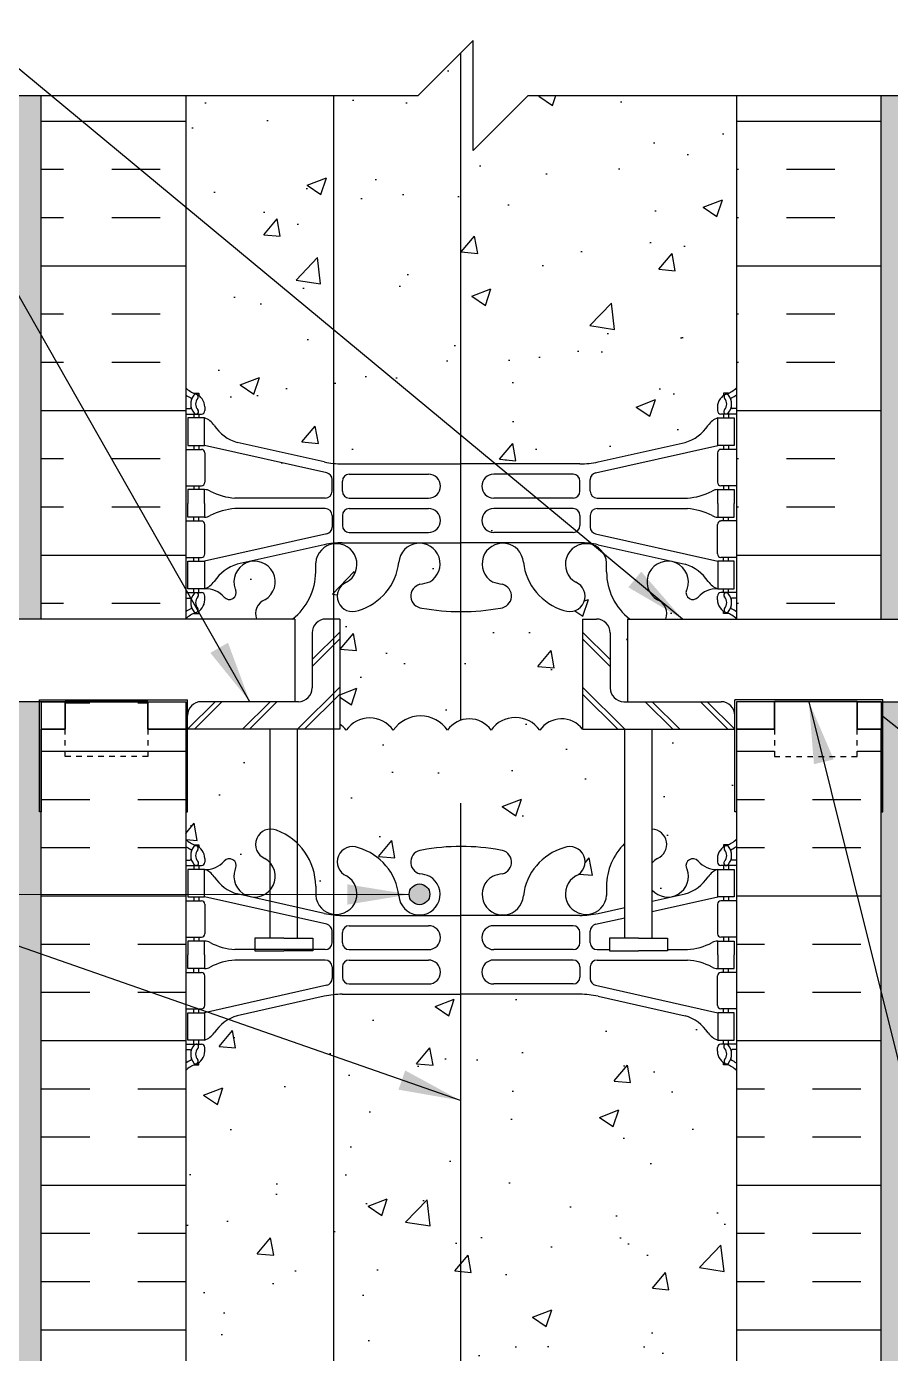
# Model space of a CAD drawing. Header units: inches. Extents: x 231.4 to 286, y 223.8 to 307.6.
# Drawn here: x 250.82 to 266.5, y 260.8 to 284.88 of the extents above; entities that cross this region are included whole.
import ezdxf

# ---------------------------------------------------------------- set-up
doc = ezdxf.new("R2010")
doc.units = ezdxf.units.IN
doc.header["$LTSCALE"] = 0.5
doc.header["$MEASUREMENT"] = 0
doc.linetypes.add('DASHED2', pattern=[0.375, 0.25, -0.125])
for name, color, linetype in [('HATCH', 12, 'Continuous'), ('line25', 2, 'Continuous'), ('LINE3', 3, 'Continuous'), ('LINE50', 5, 'Continuous'), ('LINE9', 9, 'Continuous'), ('TEXT', 4, 'Continuous'), ('Web_Edge', 9, 'Continuous')]:
    doc.layers.add(name, color=color, linetype=linetype)
doc.styles.add('DIM', font='romans.shx', dxfattribs={"width": 0.7})
doc.dimstyles.new('ext_12', dxfattribs={"dimscale": 12, "dimtxt": 0.09375, "dimasz": 0.09375, "dimexe": 0.09375, "dimexo": 0.0625, "dimgap": 0.0625, "dimtad": 1, "dimdec": 1, "dimzin": 3, "dimdsep": 46, "dimlunit": 4, "dimtxsty": 'DIM', "dimcen": 0.09, "dimdle": 0.09375, "dimclrt": 4, "dimadec": 0, "dimazin": 0, "dimtfac": 1, "dimtdec": 1, "dimtmove": 2, "dimatfit": 3, "dimfxl": 1, "dimfrac": 2, "dimtolj": 1, "dimtzin": 0, "dimarcsym": 0})
pattern_1 = [(50, (-13.6374, 43.8642), (3.5863, -0.31376), [0.375, -4.125]), (355, (-13.6374, 43.8642), (-0.693757, 3.76096), [0.3, -3.3]), (100.4514, (-13.3386, 43.838), (2.892547, 3.447198), [0.3187, -3.50571]), (46.1842, (-13.6374, 44.8642), (5.336205, -0.827595), [0.5625, -6.1875]), (96.6356, (-13.1927, 44.7953), (4.67331, 4.87059), [0.47805, -5.258565]), (351.1842, (-13.6374, 44.864), (4.67331, 4.87059), [0.45, -4.95]), (21, (-13.1374, 44.6142), (2.984535, -2.013094), [0.375, -4.125]), (326, (-13.1374, 44.6142), (1.216577, 3.62575), [0.3, -3.3]), (71.4514, (-12.8887, 44.4465), (4.201113, 1.612652), [0.3187, -3.50571]), (37.5, (-13.6374, 43.8642), (0.0607993, 1.6644693), [0, -3.26, 0, -3.35, 0, -3.3125]), (7.5, (-13.6374, 43.8642), (1.315348, 1.972059), [0, -1.91, 0, -3.185, 0, -1.2625]), (327.5, (-14.7524, 43.8642), (2.669112, -0.1127744), [0, -1.25, 0, -3.9, 0, -5.175]), (317.5, (-15.2524, 43.8642), (2.915931, 0.500525), [0, -1.625, 0, -2.59, 0, -3.675])]

msp = doc.modelspace()

# ---------------------------------------------------------------- hatches: boundary and pattern name
at = {"layer": 'HATCH'}
h = msp.add_hatch(dxfattribs=at)
h.set_pattern_fill('AR-SAND', color=256, scale=0.25, style=0)
h.set_pattern_definition([(37.5, (250.86382, 291.85052), (-0.0157483, 0.481706), [0, -0.38, 0, -0.425, 0, -0.40625]), (7.5, (250.8638, 291.8505), (0.442444, 0.705537), [0, -0.205, 0, -0.3425, 0, -0.13125]), (327.5, (250.5563, 291.85052), (0.7785355, 0.001415), [0, -0.125, 0, -0.45, 0, -0.5875]), (317.5, (250.5563, 291.8505), (0.751532, 0.219419), [0, -0.0625, 0, -0.295, 0, -0.3375])])
h.paths.add_polyline_path([(251.081, 292.63), (251.081, 300.96), (251.081, 300.96), (250.581, 300.96), (250.581, 286.133), (251.081, 286.133)])
h.paths.add_polyline_path([(251.081, 302.857), (250.581, 302.857), (250.581, 301.123), (251.081, 301.123)])
h.paths.add_polyline_path([(251.081, 283.63), (250.581, 283.63), (250.581, 274.13), (251.081, 274.13)])
h.paths.add_polyline_path([(251.081, 255.073), (251.081, 254.786), (250.581, 254.786), (250.581, 272.63), (250.816, 272.63), (251.081, 272.63)])
h = msp.add_hatch(dxfattribs=at)
h.set_pattern_fill('AR-CONC', color=256, scale=0.5)
h.set_pattern_definition([(50, (0, 0), (3.5863, -0.31376), [0.375, -4.125]), (355, (0, 0), (-0.693757, 3.76096), [0.3, -3.3]), (100.4514, (0.299, -0.026), (2.892544, 3.4472), [0.3187, -3.50571]), (46.1842, (0, 1), (5.336207, -0.827596), [0.5625, -6.1875]), (96.6356, (0.4447, 0.931), (4.67331, 4.87059), [0.47805, -5.25857]), (351.1842, (0, 1), (4.67331, 4.87059), [0.45, -4.95]), (21, (0.5, 0.75), (2.984535, -2.013094), [0.375, -4.125]), (326, (0.5, 0.75), (1.216577, 3.62575), [0.3, -3.3]), (71.4514, (0.7487, 0.5822), (4.201112, 1.612656), [0.3187, -3.50571]), (37.5, (0, 0), (0.0607993, 1.6644693), [0, -3.26, 0, -3.35, 0, -3.3125]), (7.5, (0, 0), (1.315348, 1.9720586), [0, -1.91, 0, -3.185, 0, -1.2625]), (327.5, (-1.115, 0), (2.669112, -0.1127744), [0, -1.25, 0, -3.9, 0, -5.175]), (317.5, (-1.615, 0), (2.915931, 0.500525), [0, -1.625, 0, -2.59, 0, -3.675])])
h.paths.add_polyline_path([(265.83, 300.96), (265.607, 301.041), (265.831, 301.123), (266.331, 301.123), (266.331, 302.857), (251.081, 302.857), (251.081, 301.123), (251.582, 301.123), (251.806, 301.041), (251.582, 300.96), (251.081, 300.96), (251.081, 292.63), (251.519, 292.63), (251.519, 293.13), (253.019, 293.13), (253.019, 292.63), (253.706, 292.63), (253.706, 290.63, 0.088416), (253.852, 290.533), (253.942, 290.533), (253.942, 290.491, -0.249069), (254.052, 290.284), (254.052, 290.216, -0.414214), (253.99, 290.154), (253.942, 290.154), (253.942, 290.084), (254.047, 290.084, 0.231736), (254.405, 290.235, -0.8344), (254.617, 290.109), (254.605, 290.088, 2.155404), (255.143, 290.282, -1), (255.357, 290.794, -0.311223), (256.066, 289.778), (256.066, 289.613, 1.661382), (256.627, 289.965, -1), (256.84, 290.476, -0.30095), (257.576, 289.604, 1.661382), (258.138, 289.957, 0.055617), (257.958, 290.002, -0.843243), (257.993, 290.435, -0.047544), (258.706, 290.5, -0.047544), (259.42, 290.435, -0.843243), (259.455, 290.002, 0.055617), (259.275, 289.957, 1.661382), (259.836, 289.604, -0.30095), (260.573, 290.476, -1), (260.786, 289.965, 1.661382), (261.347, 289.613), (261.347, 289.778, -0.311223), (262.056, 290.794, -1), (262.269, 290.282, 2.155404), (262.808, 290.088), (262.796, 290.109, -0.834375), (263.008, 290.235, 0.23174), (263.365, 290.084), (263.47, 290.084), (263.47, 290.154), (263.423, 290.154, -0.414214), (263.36, 290.216), (263.36, 290.284, -0.249069), (263.47, 290.491), (263.47, 290.533), (263.56, 290.533, 0.08841), (263.706, 290.63), (263.706, 292.63), (264.394, 292.63), (264.394, 293.13), (265.894, 293.13), (265.894, 292.63), (266.331, 292.63), (266.331, 300.96)])
h.paths.add_polyline_path([(258.402, 300.896), (258.665, 300.593), (258.699, 300.61, -2.114532), (258.699, 300.553), (258.665, 300.593), (258.383, 300.449, -1.846412)], flags=16)
h.paths.add_polyline_path([(263.36, 286.851, -0.414214), (263.423, 286.914), (263.47, 286.914), (263.47, 286.984), (263.365, 286.984, -0.155529), (263.19, 287.118, 0.180914), (262.772, 287.429), (261.191, 287.782, 0.054974), (260.864, 287.818), (258.706, 287.818), (256.548, 287.818, 0.054974), (256.222, 287.782), (254.641, 287.429, 0.180914), (254.223, 287.118, -0.155529), (254.047, 286.984), (253.942, 286.984), (253.942, 286.914), (253.99, 286.914, -0.414214), (254.052, 286.851), (254.052, 286.784, -0.249069), (253.942, 286.577), (253.942, 286.535), (253.852, 286.535, 0.088416), (253.706, 286.438), (253.706, 286.133), (257.925, 286.133), (258.925, 287.133), (258.925, 285.133), (259.925, 286.133), (263.706, 286.133), (263.706, 286.438, 0.08841), (263.56, 286.535), (263.47, 286.535), (263.47, 286.577, -0.249069), (263.36, 286.784)])
h.paths.add_polyline_path([(263.706, 283.63), (259.925, 283.63), (258.925, 282.63), (258.925, 284.63), (257.925, 283.63), (253.706, 283.63), (253.706, 278.325, 0.088416), (253.852, 278.228), (253.942, 278.228), (253.942, 278.186, -0.249069), (254.052, 277.979), (254.052, 277.911, -0.414214), (253.99, 277.849), (253.942, 277.849), (253.942, 277.779), (254.047, 277.779, -0.155529), (254.223, 277.645, 0.180914), (254.641, 277.333), (256.222, 276.98, 0.054974), (256.548, 276.944), (258.706, 276.944), (260.864, 276.944, 0.054974), (261.191, 276.98), (262.772, 277.333, 0.180914), (263.19, 277.645, -0.155529), (263.365, 277.779), (263.47, 277.779), (263.47, 277.849), (263.423, 277.849, -0.414214), (263.36, 277.911), (263.36, 277.979, -0.249069), (263.47, 278.186), (263.47, 278.228), (263.56, 278.228, 0.08841), (263.706, 278.325)])
h.paths.add_polyline_path([(260.911, 274.13), (261.161, 274.13, -0.414214), (261.411, 273.88), (261.411, 272.88, 0.414214), (261.661, 272.63), (261.725, 272.63), (261.725, 274.13), (261.768, 274.13, -0.229794), (261.347, 274.985), (261.347, 275.15, 1.661382), (260.786, 274.797, -1), (260.573, 274.286, -0.30095), (259.836, 275.159, 1.661382), (259.275, 274.806, 0.055617), (259.455, 274.76, -0.843243), (259.42, 274.328, -0.047544), (258.706, 274.263, -0.047544), (257.993, 274.328, -0.843243), (257.958, 274.76, 0.055617), (258.138, 274.806, 1.661382), (257.576, 275.159, -0.30095), (256.84, 274.286, -1), (256.627, 274.797, 1.661382), (256.066, 275.15), (256.066, 274.985, -0.229794), (255.645, 274.13), (255.687, 274.13), (255.687, 272.63), (255.752, 272.63, 0.414214), (256.002, 272.88), (256.002, 273.88, -0.414214), (256.252, 274.13), (256.502, 274.13), (256.502, 272.219, -0.115998), (256.62, 272.113, -0.520567), (257.473, 272.113, -0.520567), (258.461, 272.113, -0.520567), (259.249, 272.113, -0.520567), (260.134, 272.113, -0.506879), (260.911, 272.13)])
h.paths.add_polyline_path([(254.605, 274.675), (254.617, 274.653, -0.834375), (254.405, 274.528, 0.23174), (254.047, 274.679), (253.942, 274.679), (253.942, 274.609), (253.99, 274.609, -0.414214), (254.052, 274.546), (254.052, 274.479, -0.249069), (253.942, 274.272), (253.942, 274.23), (253.852, 274.23, 0.088416), (253.706, 274.133), (253.706, 274.13), (254.99, 274.13, -0.400391), (255.143, 274.48, 2.155404)])
h.paths.add_polyline_path([(263.47, 274.272, -0.249069), (263.36, 274.479), (263.36, 274.546, -0.414214), (263.423, 274.609), (263.47, 274.609), (263.47, 274.679), (263.365, 274.679, 0.231736), (263.008, 274.528, -0.8344), (262.796, 274.653), (262.808, 274.675, 2.155404), (262.269, 274.48, -0.400391), (262.423, 274.13), (263.706, 274.13), (263.706, 274.133, 0.08841), (263.56, 274.23), (263.47, 274.23)])
h.paths.add_polyline_path([(261.675, 272.13), (260.911, 272.13, 0.506879), (260.134, 272.113, 0.520567), (259.249, 272.113, 0.520567), (258.461, 272.113, 0.520567), (257.473, 272.113, 0.520567), (256.62, 272.113, 0.115998), (256.502, 272.219), (256.502, 272.13), (255.738, 272.13), (255.738, 270.054, -0.200322), (256.066, 269.28), (256.066, 269.115, 1.661382), (256.627, 269.468, -1), (256.84, 269.979, -0.30095), (257.576, 269.107, 1.661382), (258.138, 269.459, 0.055617), (257.958, 269.505, -0.843243), (257.993, 269.937, -0.047544), (258.706, 270.002, -0.047544), (259.42, 269.937, -0.843243), (259.455, 269.505, 0.055617), (259.275, 269.459, 1.661382), (259.836, 269.107, -0.30095), (260.573, 269.979, -1), (260.786, 269.468, 1.661382), (261.347, 269.115), (261.347, 269.28, -0.20032), (261.675, 270.054)])
h.paths.add_polyline_path([(255.238, 272.13), (253.738, 272.13), (253.738, 270.63), (253.706, 270.63), (253.706, 270.133, 0.088416), (253.852, 270.035), (253.942, 270.035), (253.942, 269.994, -0.249069), (254.052, 269.786), (254.052, 269.719, -0.414214), (253.99, 269.656), (253.942, 269.656), (253.942, 269.586), (254.047, 269.586, 0.231736), (254.405, 269.737, -0.8344), (254.617, 269.612), (254.605, 269.591, 0.831445), (255.238, 269.212), (255.238, 269.708, 0.081597), (255.143, 269.785, -0.800445), (255.238, 270.317)])
h.paths.add_polyline_path([(263.706, 270.63), (263.675, 270.63), (263.675, 272.13), (262.175, 272.13), (262.175, 270.317, -0.800457), (262.269, 269.785, 0.081606), (262.175, 269.708), (262.175, 269.212, 0.831459), (262.808, 269.591), (262.796, 269.612, -0.834375), (263.008, 269.737, 0.23174), (263.365, 269.586), (263.47, 269.586), (263.47, 269.656), (263.423, 269.656, -0.414214), (263.36, 269.719), (263.36, 269.786, -0.249069), (263.47, 269.994), (263.47, 270.035), (263.56, 270.035, 0.08841), (263.706, 270.133)])
h.paths.add_polyline_path([(263.706, 265.94, 0.08841), (263.56, 266.038), (263.47, 266.038), (263.47, 266.079, -0.249069), (263.36, 266.286), (263.36, 266.354, -0.414214), (263.423, 266.416), (263.47, 266.416), (263.47, 266.486), (263.365, 266.486, -0.155529), (263.19, 266.62, 0.180914), (262.772, 266.932), (261.191, 267.285, 0.054974), (260.864, 267.321), (258.706, 267.321), (256.548, 267.321, 0.054974), (256.222, 267.285), (254.641, 266.932, 0.180914), (254.223, 266.62, -0.155529), (254.047, 266.486), (253.942, 266.486), (253.942, 266.416), (253.99, 266.416, -0.414214), (254.052, 266.354), (254.052, 266.286, -0.249069), (253.942, 266.079), (253.942, 266.038), (253.852, 266.038, 0.088416), (253.706, 265.94), (253.706, 260.325, 0.088416), (253.852, 260.228), (253.942, 260.228), (253.942, 260.186, -0.249069), (254.052, 259.979), (254.052, 259.911, -0.414214), (253.99, 259.849), (253.942, 259.849), (253.942, 259.779), (254.047, 259.779, -0.155529), (254.223, 259.645, 0.180914), (254.641, 259.333), (256.222, 258.98, 0.054974), (256.548, 258.944), (258.706, 258.944), (260.864, 258.944, 0.054974), (261.191, 258.98), (262.772, 259.333, 0.180914), (263.19, 259.645, -0.155529), (263.365, 259.779), (263.47, 259.779), (263.47, 259.849), (263.423, 259.849, -0.414214), (263.36, 259.911), (263.36, 259.979, -0.249069), (263.47, 260.186), (263.47, 260.228), (263.56, 260.228, 0.08841), (263.706, 260.325)])
h.paths.add_polyline_path([(263.706, 255.845), (263.706, 256.133, 0.08841), (263.56, 256.23), (263.47, 256.23), (263.47, 256.272, -0.249069), (263.36, 256.479), (263.36, 256.546, -0.414214), (263.423, 256.609), (263.47, 256.609), (263.47, 256.679), (263.365, 256.679, 0.231736), (263.008, 256.528, -0.8344), (262.796, 256.653), (262.808, 256.675, 2.155404), (262.269, 256.48, -1), (262.056, 255.969, -0.311223), (261.347, 256.985), (261.347, 257.15, 1.661382), (260.786, 256.797, -1), (260.573, 256.286, -0.30095), (259.836, 257.159, 1.661382), (259.275, 256.806, 0.055617), (259.455, 256.76, -0.843243), (259.42, 256.328, -0.047544), (258.706, 256.263, -0.047544), (257.993, 256.328, -0.843243), (257.958, 256.76, 0.055617), (258.138, 256.806, 1.661382), (257.576, 257.159, -0.30095), (256.84, 256.286, -1), (256.627, 256.797, 1.661382), (256.066, 257.15), (256.066, 256.985, -0.311223), (255.357, 255.969, -1), (255.143, 256.48, 2.155404), (254.605, 256.675), (254.617, 256.653, -0.834375), (254.405, 256.528, 0.23174), (254.047, 256.679), (253.942, 256.679), (253.942, 256.609), (253.99, 256.609, -0.414214), (254.052, 256.546), (254.052, 256.479, -0.249069), (253.942, 256.272), (253.942, 256.23), (253.852, 256.23, 0.088416), (253.706, 256.133), (253.706, 255.845), (253.706, 253.036), (255.321, 253.036), (255.321, 253.315), (255.548, 253.315), (255.548, 252.786), (255.548, 252.258), (255.447, 252.258, -0.286808), (256.066, 251.28), (256.066, 251.115, 1.661382), (256.627, 251.468, -1), (256.84, 251.979, -0.30095), (257.576, 251.107, 1.661382), (258.138, 251.459, 0.055617), (257.958, 251.505, -0.843243), (257.993, 251.937, -0.047544), (258.706, 252.002, -0.047544), (259.42, 251.937, -0.843243), (259.455, 251.505, 0.055617), (259.275, 251.459, 1.661382), (259.836, 251.107, -0.30095), (260.573, 251.979, -1), (260.786, 251.468, 1.661382), (261.347, 251.115), (261.347, 251.28, -0.286808), (261.966, 252.258), (261.865, 252.258), (261.865, 252.786), (261.865, 253.315), (262.092, 253.315), (262.092, 253.036), (263.706, 253.036)])
h.paths.add_polyline_path([(263.706, 252.536), (262.092, 252.536), (262.092, 252.308, -0.933253), (262.269, 251.785, 2.155404), (262.808, 251.591), (262.796, 251.612, -0.834375), (263.008, 251.737, 0.23174), (263.365, 251.586), (263.47, 251.586), (263.47, 251.656), (263.423, 251.656, -0.414214), (263.36, 251.719), (263.36, 251.786, -0.249069), (263.47, 251.994), (263.47, 252.035), (263.56, 252.035, 0.08841), (263.706, 252.133)], flags=17)
h.paths.add_polyline_path([(255.321, 252.308), (255.321, 252.536), (253.706, 252.536), (253.706, 252.133, 0.088416), (253.852, 252.035), (253.942, 252.035), (253.942, 251.994, -0.249069), (254.052, 251.786), (254.052, 251.719, -0.414214), (253.99, 251.656), (253.942, 251.656), (253.942, 251.586), (254.047, 251.586, 0.231736), (254.405, 251.737, -0.8344), (254.617, 251.612), (254.605, 251.591, 2.155404), (255.143, 251.785, -0.933238)], flags=17)
h.paths.add_polyline_path([(253.706, 255.845), (251.081, 254.786), (251.081, 253.036), (253.706, 253.036)])
h.paths.add_polyline_path([(253.706, 252.536), (251.081, 252.536), (251.081, 250.786), (253.706, 249.728)])
h.paths.add_polyline_path([(266.331, 254.786), (263.706, 255.845), (263.706, 253.036), (266.331, 253.036)])
h.paths.add_polyline_path([(266.331, 252.536), (263.706, 252.536), (263.706, 249.728), (266.331, 250.786)])
h.paths.add_polyline_path([(263.706, 247.94, 0.08841), (263.56, 248.038), (263.47, 248.038), (263.47, 248.079, -0.249069), (263.36, 248.286), (263.36, 248.354, -0.414214), (263.423, 248.416), (263.47, 248.416), (263.47, 248.486), (263.365, 248.486, -0.155529), (263.19, 248.62, 0.180914), (262.772, 248.932), (261.191, 249.285, 0.054974), (260.864, 249.321), (258.706, 249.321), (256.548, 249.321, 0.054974), (256.222, 249.285), (254.641, 248.932, 0.180914), (254.223, 248.62, -0.155529), (254.047, 248.486), (253.942, 248.486), (253.942, 248.416), (253.99, 248.416, -0.414214), (254.052, 248.354), (254.052, 248.286, -0.249069), (253.942, 248.079), (253.942, 248.038), (253.852, 248.038, 0.088416), (253.706, 247.94), (253.706, 245.073), (257.706, 245.073), (258.706, 246.073), (258.706, 245.073), (258.706, 244.073), (259.706, 245.073), (263.706, 245.073)])
h = msp.add_hatch(dxfattribs=at)
h.set_pattern_fill('AR-SAND', color=256, scale=0.25, style=0)
h.set_pattern_definition([(37.5, (266.56853, 301.7748), (-0.0157483, 0.481706), [0, -0.38, 0, -0.425, 0, -0.40625]), (7.5, (266.56853, 301.7748), (0.442444, 0.7055365), [0, -0.205, 0, -0.3425, 0, -0.13125]), (327.5, (266.26103, 301.7748), (0.7785355, 0.0014148), [0, -0.125, 0, -0.45, 0, -0.5875]), (317.5, (266.26103, 301.7748), (0.751532, 0.219419), [0, -0.0625, 0, -0.295, 0, -0.3375])])
h.paths.add_polyline_path([(266.831, 302.857), (266.331, 302.857), (266.331, 301.123), (266.831, 301.123)])
h.paths.add_polyline_path([(266.831, 300.96), (266.331, 300.96), (266.331, 292.63), (266.331, 286.133), (266.831, 286.133)])
h.paths.add_polyline_path([(266.831, 283.63), (266.331, 283.63), (266.331, 274.13), (266.831, 274.13)])
h.paths.add_polyline_path([(266.331, 255.073), (266.331, 254.786), (266.831, 254.786), (266.831, 272.63), (266.597, 272.63), (266.331, 272.63)])
h = msp.add_hatch(dxfattribs=at)
h.set_pattern_fill('INSUL', color=256, scale=7, style=0)
h.set_pattern_definition([(0, (-13.6374, 49.5397), (0, 2.625), []), (0, (-13.6374, 50.4147), (0, 2.625), [0.875, -0.875]), (0, (-13.6374, 51.2897), (0, 2.625), [0.875, -0.875])])
h.paths.add_polyline_path([(263.706, 274.13), (266.331, 274.13), (266.331, 283.63), (263.706, 283.63)])
h.paths.add_polyline_path([(251.081, 274.13), (253.706, 274.13), (253.706, 283.63), (251.081, 283.63)])
h = msp.add_hatch(dxfattribs=at)
h.set_pattern_fill('AR-CONC', color=256, scale=0.5, style=0)
h.set_pattern_definition(pattern_1)
h.paths.add_polyline_path([(254.047, 277.279), (253.942, 277.279), (253.942, 277.209), (253.99, 277.209, -0.414214), (254.052, 277.146), (254.052, 276.611, -0.414214), (253.99, 276.549), (253.942, 276.549), (253.942, 276.479), (254.039, 276.479, -0.134256), (254.151, 276.45, 0.100756), (254.6, 276.323), (256.238, 276.323, 0.414214), (256.363, 276.448), (256.363, 276.66, 0.351061), (256.265, 276.782)])
h = msp.add_hatch(dxfattribs=at)
h.set_pattern_fill('AR-CONC', color=256, scale=0.5, style=0)
h.set_pattern_definition(pattern_1)
h.paths.add_polyline_path([(259.298, 276.134, 1), (259.298, 275.7), (260.738, 275.7, 0.414214), (260.863, 275.825), (260.863, 276.009, 0.414214), (260.738, 276.134)])
h = msp.add_hatch(dxfattribs=at)
h.set_pattern_fill('INSUL', color=256, scale=7, style=0)
h.set_pattern_definition([(0, (265.0857, 263.8557), (0, 2.625), []), (0, (265.0857, 264.7307), (0, 2.625), [0.875, -0.875]), (0, (265.0857, 265.6057), (0, 2.625), [0.875, -0.875])])
h.paths.add_polyline_path([(266.331, 272.133), (265.894, 272.133), (265.894, 271.633), (264.394, 271.633), (264.394, 272.133), (263.706, 272.133), (263.706, 270.63), (263.706, 255.845), (266.331, 254.786)])
h.paths.add_polyline_path([(251.081, 254.786), (253.706, 255.845), (253.706, 272.133), (253.019, 272.133), (253.019, 272.633), (251.519, 272.633), (251.519, 272.133), (251.081, 272.133)])
at = {"layer": 'LINE3'}
h = msp.add_hatch(color=256, dxfattribs=at)
h.paths.add_polyline_path([(258.135, 269.169, 0.831395), (257.766, 269.169)])
h.paths.add_polyline_path([(258.138, 269.134, 0.045935), (258.135, 269.169), (257.766, 269.169, 0.045935), (257.763, 269.134, 1)])

# ---------------------------------------------------------------- linework, layer by layer
at = {"layer": 'HATCH'}
for p, q in [((256.502, 273.894), (256.002, 273.394)), ((260.911, 273.894), (261.411, 273.394)), ((256.502, 273.769), (256.002, 273.269)), ((260.911, 273.769), (261.411, 273.269)), ((256.502, 272.894), (255.738, 272.13)), ((260.911, 272.894), (261.675, 272.13)), ((254.238, 272.63), (253.738, 272.13)), ((254.363, 272.63), (253.863, 272.13)), ((255.238, 272.63), (254.738, 272.13)), ((255.363, 272.63), (254.863, 272.13)), ((256.502, 272.769), (255.863, 272.13)), ((260.911, 272.769), (261.55, 272.13)), ((262.05, 272.63), (262.55, 272.13)), ((262.175, 272.63), (262.675, 272.13)), ((263.05, 272.63), (263.55, 272.13)), ((263.175, 272.63), (263.675, 272.13))]:
    msp.add_line(p, q, dxfattribs=at)
msp.add_lwpolyline([(260.911, 272.13, 0.506879), (260.134, 272.113, 0.520567), (259.249, 272.113, 0.520567), (258.461, 272.113, 0.520567), (257.473, 272.113, 0.520567), (256.62, 272.113, 0.115998), (256.502, 272.219, 0.115998)], format="xyb", dxfattribs=at)
at = {"layer": 'line25'}
for p, q in [((253.706, 283.63), (253.706, 274.13)), ((263.706, 283.63), (263.706, 274.13)), ((256.502, 274.13), (256.252, 274.13)), ((256.502, 274.13), (256.502, 272.13)), ((260.911, 274.13), (260.911, 272.13)), ((260.911, 274.13), (261.161, 274.13)), ((256.002, 273.88), (256.002, 272.88)), ((261.411, 273.88), (261.411, 272.88)), ((251.05, 270.63), (251.05, 272.661)), ((251.05, 272.661), (253.738, 272.661)), ((251.081, 272.63), (253.706, 272.63)), ((251.081, 272.63), (251.081, 270.63)), ((253.706, 272.63), (253.706, 270.63)), ((253.738, 270.63), (253.738, 272.661)), ((255.752, 272.63), (253.988, 272.63)), ((261.661, 272.63), (263.425, 272.63)), ((266.363, 272.661), (263.675, 272.661)), ((263.675, 270.63), (263.675, 272.661)), ((266.331, 272.63), (263.706, 272.63)), ((266.331, 272.63), (263.706, 272.63)), ((263.706, 272.63), (263.706, 270.63)), ((266.331, 272.63), (266.331, 270.63)), ((266.363, 270.63), (266.363, 272.661)), ((253.738, 272.13), (253.738, 272.38)), ((263.675, 272.13), (263.675, 272.38)), ((253.706, 272.133), (253.706, 255.845)), ((256.502, 272.13), (253.738, 272.13)), ((255.238, 268.338), (255.238, 272.13)), ((255.738, 268.338), (255.738, 272.13)), ((260.911, 272.13), (263.675, 272.13)), ((261.675, 268.338), (261.675, 272.13)), ((262.175, 268.338), (262.175, 272.13)), ((263.706, 272.133), (263.706, 255.845)), ((251.081, 270.63), (251.05, 270.63)), ((253.706, 270.63), (253.738, 270.63)), ((263.706, 270.63), (263.675, 270.63)), ((266.331, 270.63), (266.363, 270.63))]:
    msp.add_line(p, q, dxfattribs=at)
at = {"layer": 'line25', "color": 192}
for p, q in [((251.519, 272.63), (242.644, 272.63)), ((265.894, 272.63), (274.769, 272.63))]:
    msp.add_line(p, q, dxfattribs=at)
at = {"layer": 'line25'}
for points in [[(255.488, 268.338), (254.959, 268.338), (254.959, 268.111), (255.219, 268.111)], [(255.488, 268.338), (256.016, 268.338), (256.016, 268.111), (255.488, 268.111)], [(261.925, 268.338), (261.397, 268.338), (261.397, 268.111), (261.925, 268.111)], [(261.925, 268.338), (262.454, 268.338), (262.454, 268.111), (262.194, 268.111)], [(255.219, 268.111), (255.488, 268.111)], [(262.194, 268.111), (261.925, 268.111)]]:
    msp.add_lwpolyline(points, dxfattribs=at)
for centre, start, end in [((256.252, 273.88), 90, 180), ((261.161, 273.88), 0, 90), ((255.752, 272.88), 270, 0), ((261.661, 272.88), 180, 270), ((253.988, 272.38), 90, 180), ((263.425, 272.38), 0, 90)]:
    msp.add_arc(centre, 0.25, start, end, dxfattribs=at)
at = {"layer": 'LINE3'}
for p, q in [((258.692, 284.397), (258.692, 272.29)), ((256.389, 283.63), (256.389, 252.812)), ((258.692, 270.79), (258.692, 246.059))]:
    msp.add_line(p, q, dxfattribs=at)
msp.add_circle((257.95, 269.134), 0.188, dxfattribs=at)
at = {"layer": 'LINE50'}
for p, q in [((251.081, 274.13), (251.081, 283.63)), ((266.331, 274.13), (266.331, 283.63)), ((264.394, 272.133), (264.394, 272.633)), ((264.394, 272.633), (265.894, 272.633)), ((265.894, 272.633), (265.894, 272.133)), ((251.081, 254.786), (251.081, 272.133)), ((263.706, 272.133), (264.394, 272.133)), ((265.894, 272.133), (266.331, 272.133)), ((266.331, 254.786), (266.331, 272.133))]:
    msp.add_line(p, q, dxfattribs=at)
for points in [[(253.706, 272.133), (253.019, 272.133), (253.019, 272.633), (251.519, 272.633), (251.519, 272.133), (251.081, 272.133)], [(251.081, 272.133), (251.519, 272.133), (251.519, 272.633), (253.019, 272.633), (253.019, 272.133), (253.706, 272.133)], [(266.331, 272.133), (265.894, 272.133), (265.894, 272.633), (264.394, 272.633), (264.394, 272.133), (263.706, 272.133)]]:
    msp.add_lwpolyline(points, dxfattribs=at)
at = {"layer": 'LINE9'}
for p, q in [((257.925, 283.63), (258.925, 284.63)), ((258.925, 282.63), (258.925, 284.63)), ((249.769, 283.63), (257.925, 283.63)), ((259.925, 283.63), (258.925, 282.63)), ((259.925, 283.63), (268.081, 283.63)), ((255.687, 274.13), (242.644, 274.13)), ((255.687, 274.13), (255.687, 272.63)), ((261.725, 274.13), (274.769, 274.13)), ((261.725, 274.13), (261.725, 272.63))]:
    msp.add_line(p, q, dxfattribs=at)
at = {"layer": 'LINE9', "linetype": 'DASHED2', "ltscale": 0.15}
for points in [[(253.019, 272.133), (253.019, 272.133), (253.019, 271.633), (251.519, 271.633), (251.519, 272.133), (251.519, 272.133)], [(253.019, 272.133), (253.019, 272.133), (253.019, 271.633), (251.519, 271.633), (251.519, 272.133), (251.519, 272.133)], [(264.394, 272.133), (264.394, 272.133), (264.394, 271.633), (265.894, 271.633), (265.894, 272.133), (265.894, 272.133)], [(264.394, 272.133), (264.394, 272.133), (264.394, 271.633), (265.894, 271.633), (265.894, 272.133), (265.894, 272.133)]]:
    msp.add_lwpolyline(points, dxfattribs=at)
at = {"layer": 'Web_Edge'}
for p, q in [((253.852, 278.228), (253.942, 278.228)), ((253.942, 278.228), (253.942, 278.186)), ((263.56, 278.228), (263.47, 278.228)), ((263.47, 278.228), (263.47, 278.186)), ((253.706, 277.949), (253.784, 277.949)), ((254.052, 277.979), (254.052, 277.911)), ((263.36, 277.979), (263.36, 277.911)), ((263.706, 277.949), (263.629, 277.949)), ((253.706, 277.849), (253.99, 277.849)), ((253.852, 277.849), (253.852, 277.779)), ((253.942, 277.849), (253.942, 277.779)), ((263.706, 277.849), (263.423, 277.849)), ((263.47, 277.849), (263.47, 277.779)), ((263.56, 277.849), (263.56, 277.779)), ((253.706, 277.209), (253.99, 277.209)), ((253.852, 277.279), (253.852, 277.209)), ((253.942, 277.279), (253.942, 277.209)), ((256.265, 276.782), (254.047, 277.279)), ((256.222, 276.98), (254.641, 277.333)), ((261.148, 276.782), (263.365, 277.279)), ((261.191, 276.98), (262.772, 277.333)), ((263.706, 277.209), (263.423, 277.209)), ((263.47, 277.279), (263.47, 277.209)), ((263.56, 277.279), (263.56, 277.209)), ((254.052, 277.146), (254.052, 276.611)), ((256.548, 276.944), (258.706, 276.944)), ((260.864, 276.944), (258.706, 276.944)), ((263.36, 277.146), (263.36, 276.611)), ((256.675, 276.758), (258.115, 276.758)), ((260.738, 276.758), (259.298, 276.758)), ((253.706, 276.549), (253.99, 276.549)), ((253.852, 276.549), (253.852, 276.479)), ((253.942, 276.549), (253.942, 276.479)), ((256.363, 276.448), (256.363, 276.66)), ((256.55, 276.449), (256.55, 276.633)), ((260.863, 276.449), (260.863, 276.633)), ((261.05, 276.448), (261.05, 276.66)), ((263.706, 276.549), (263.423, 276.549)), ((263.47, 276.549), (263.47, 276.479)), ((263.56, 276.549), (263.56, 276.479)), ((256.238, 276.323), (254.6, 276.323)), ((256.675, 276.324), (258.115, 276.324)), ((260.738, 276.324), (259.298, 276.324)), ((261.175, 276.323), (262.813, 276.323)), ((253.852, 275.909), (253.852, 275.979)), ((253.942, 275.909), (253.942, 275.979)), ((256.238, 276.135), (254.6, 276.135)), ((256.363, 276.01), (256.363, 275.797)), ((256.55, 276.009), (256.55, 275.825)), ((256.675, 276.134), (258.115, 276.134)), ((260.738, 276.134), (259.298, 276.134)), ((260.863, 276.009), (260.863, 275.825)), ((261.05, 276.01), (261.05, 275.797)), ((261.175, 276.135), (262.813, 276.135)), ((263.47, 275.909), (263.47, 275.979)), ((263.56, 275.909), (263.56, 275.979)), ((253.706, 275.909), (253.99, 275.909)), ((254.052, 275.311), (254.052, 275.846)), ((263.36, 275.311), (263.36, 275.846)), ((263.706, 275.909), (263.423, 275.909)), ((256.265, 275.675), (254.047, 275.179)), ((256.222, 275.477), (254.641, 275.124)), ((256.548, 275.513), (258.706, 275.513)), ((256.675, 275.7), (258.115, 275.7)), ((260.864, 275.513), (258.706, 275.513)), ((260.738, 275.7), (259.298, 275.7)), ((261.148, 275.675), (263.365, 275.179)), ((261.191, 275.477), (262.772, 275.124)), ((253.706, 275.249), (253.99, 275.249)), ((253.852, 275.179), (253.852, 275.249)), ((253.942, 275.179), (253.942, 275.249)), ((263.706, 275.249), (263.423, 275.249)), ((263.47, 275.179), (263.47, 275.249)), ((263.56, 275.179), (263.56, 275.249)), ((256.066, 274.985), (256.066, 275.15)), ((261.347, 274.985), (261.347, 275.15)), ((253.706, 274.609), (253.99, 274.609)), ((253.706, 274.509), (253.784, 274.509)), ((253.852, 274.609), (253.852, 274.679)), ((253.942, 274.609), (253.942, 274.679)), ((254.052, 274.479), (254.052, 274.546)), ((254.605, 274.675), (254.617, 274.653)), ((262.808, 274.675), (262.796, 274.653)), ((263.36, 274.479), (263.36, 274.546)), ((263.706, 274.609), (263.423, 274.609)), ((263.47, 274.609), (263.47, 274.679)), ((263.56, 274.609), (263.56, 274.679)), ((263.706, 274.509), (263.629, 274.509)), ((253.942, 274.23), (253.942, 274.272)), ((263.47, 274.23), (263.47, 274.272)), ((253.852, 274.23), (253.942, 274.23)), ((263.56, 274.23), (263.47, 274.23)), ((253.852, 270.035), (253.942, 270.035)), ((253.942, 270.035), (253.942, 269.994)), ((263.56, 270.035), (263.47, 270.035)), ((263.47, 270.035), (263.47, 269.994)), ((253.706, 269.756), (253.784, 269.756)), ((254.052, 269.786), (254.052, 269.719)), ((263.36, 269.786), (263.36, 269.719)), ((263.706, 269.756), (263.629, 269.756)), ((253.706, 269.656), (253.99, 269.656)), ((253.852, 269.656), (253.852, 269.586)), ((253.942, 269.656), (253.942, 269.586)), ((254.605, 269.591), (254.617, 269.612)), ((262.808, 269.591), (262.796, 269.612)), ((263.706, 269.656), (263.423, 269.656)), ((263.47, 269.656), (263.47, 269.586)), ((263.56, 269.656), (263.56, 269.586)), ((256.066, 269.28), (256.066, 269.115)), ((261.347, 269.28), (261.347, 269.115)), ((253.706, 269.016), (253.99, 269.016)), ((253.852, 269.086), (253.852, 269.016)), ((253.942, 269.086), (253.942, 269.016)), ((256.265, 268.59), (254.047, 269.086)), ((256.222, 268.788), (254.641, 269.141)), ((262.175, 269.008), (262.772, 269.141)), ((262.175, 268.82), (263.365, 269.086)), ((263.706, 269.016), (263.423, 269.016)), ((263.47, 269.086), (263.47, 269.016)), ((263.56, 269.086), (263.56, 269.016)), ((254.052, 268.954), (254.052, 268.419)), ((256.548, 268.752), (258.706, 268.752)), ((260.864, 268.752), (258.706, 268.752)), ((261.191, 268.788), (261.675, 268.896)), ((263.36, 268.954), (263.36, 268.419)), ((256.675, 268.565), (258.115, 268.565)), ((260.738, 268.565), (259.298, 268.565)), ((261.148, 268.59), (261.675, 268.708)), ((253.706, 268.356), (253.99, 268.356)), ((253.852, 268.356), (253.852, 268.286)), ((253.942, 268.356), (253.942, 268.286)), ((256.363, 268.256), (256.363, 268.468)), ((256.55, 268.256), (256.55, 268.44)), ((260.863, 268.256), (260.863, 268.44)), ((261.05, 268.256), (261.05, 268.468)), ((263.706, 268.356), (263.423, 268.356)), ((263.47, 268.356), (263.47, 268.286)), ((263.56, 268.356), (263.56, 268.286)), ((256.238, 268.131), (254.6, 268.131)), ((256.675, 268.131), (258.115, 268.131)), ((260.738, 268.131), (259.298, 268.131)), ((261.175, 268.131), (261.397, 268.131)), ((262.454, 268.131), (262.813, 268.131)), ((253.852, 267.716), (253.852, 267.786)), ((253.942, 267.716), (253.942, 267.786)), ((256.238, 267.942), (254.6, 267.942)), ((256.363, 267.817), (256.363, 267.605)), ((256.55, 267.816), (256.55, 267.632)), ((256.675, 267.941), (258.115, 267.941)), ((260.738, 267.941), (259.298, 267.941)), ((260.863, 267.816), (260.863, 267.632)), ((261.05, 267.817), (261.05, 267.605)), ((261.175, 267.942), (262.813, 267.942)), ((263.47, 267.716), (263.47, 267.786)), ((263.56, 267.716), (263.56, 267.786)), ((253.706, 267.716), (253.99, 267.716)), ((254.052, 267.119), (254.052, 267.654)), ((263.36, 267.119), (263.36, 267.654)), ((263.706, 267.716), (263.423, 267.716)), ((256.265, 267.483), (254.047, 266.986)), ((256.222, 267.285), (254.641, 266.932)), ((256.548, 267.321), (258.706, 267.321)), ((256.675, 267.507), (258.115, 267.507)), ((260.864, 267.321), (258.706, 267.321)), ((260.738, 267.507), (259.298, 267.507)), ((261.148, 267.483), (263.365, 266.986)), ((261.191, 267.285), (262.772, 266.932)), ((253.706, 267.056), (253.99, 267.056)), ((253.852, 266.986), (253.852, 267.056)), ((253.942, 266.986), (253.942, 267.056)), ((263.706, 267.056), (263.423, 267.056)), ((263.47, 266.986), (263.47, 267.056)), ((263.56, 266.986), (263.56, 267.056)), ((253.706, 266.416), (253.99, 266.416)), ((253.706, 266.316), (253.784, 266.316)), ((253.852, 266.416), (253.852, 266.486)), ((253.942, 266.416), (253.942, 266.486)), ((254.052, 266.286), (254.052, 266.354)), ((263.36, 266.286), (263.36, 266.354)), ((263.706, 266.416), (263.423, 266.416)), ((263.47, 266.416), (263.47, 266.486)), ((263.56, 266.416), (263.56, 266.486)), ((263.706, 266.316), (263.629, 266.316)), ((253.942, 266.038), (253.942, 266.079)), ((263.47, 266.038), (263.47, 266.079)), ((253.852, 266.038), (253.942, 266.038)), ((263.56, 266.038), (263.47, 266.038))]:
    msp.add_line(p, q, dxfattribs=at)
for points in [[(253.747, 277.279), (254.047, 277.279), (254.047, 277.779), (253.747, 277.779)], [(263.665, 277.279), (263.365, 277.279), (263.365, 277.779), (263.665, 277.779)], [(253.747, 275.179), (254.047, 275.179), (254.047, 274.679), (253.747, 274.679)], [(263.665, 275.179), (263.365, 275.179), (263.365, 274.679), (263.665, 274.679)], [(253.747, 269.086), (254.047, 269.086), (254.047, 269.586), (253.747, 269.586)], [(263.665, 269.086), (263.365, 269.086), (263.365, 269.586), (263.665, 269.586)], [(253.747, 266.986), (254.047, 266.986), (254.047, 266.486), (253.747, 266.486)], [(263.665, 266.986), (263.365, 266.986), (263.365, 266.486), (263.665, 266.486)]]:
    msp.add_lwpolyline(points, close=True, dxfattribs=at)
for points in [[(254.047, 276.229), (254.047, 276.479), (253.747, 276.479), (253.747, 276.229)], [(263.365, 276.229), (263.365, 276.479), (263.665, 276.479), (263.665, 276.229)], [(254.047, 276.229), (254.047, 275.979), (253.747, 275.979), (253.747, 276.229)], [(263.365, 276.229), (263.365, 275.979), (263.665, 275.979), (263.665, 276.229)], [(254.047, 268.036), (254.047, 268.286), (253.747, 268.286), (253.747, 268.036)], [(263.365, 268.036), (263.365, 268.286), (263.665, 268.286), (263.665, 268.036)], [(254.047, 268.036), (254.047, 267.786), (253.747, 267.786), (253.747, 268.036)], [(263.365, 268.036), (263.365, 267.786), (263.665, 267.786), (263.665, 268.036)]]:
    msp.add_lwpolyline(points, dxfattribs=at)
for centre, radius, start, end in [((254.052, 278.686), 0.5, 226.2109, 250.5288), ((254.052, 278.686), 0.6, 234.7832, 245.0748), ((254.046, 278.033), 0.25, 140.1145, 222.4609), ((253.79, 278.123), 0.021, 343.464, 63.9957), ((253.888, 278.164), 0.045, 321.448, 139.1879), ((253.802, 277.979), 0.25, 0, 70.5288), ((254.046, 278.033), 0.16, 140.0001, 222.4609), ((263.61, 277.979), 0.25, 109.4712, 180), ((263.524, 278.164), 0.045, 40.8121, 218.552), ((263.367, 278.033), 0.16, 317.5391, 39.9999), ((263.36, 278.686), 0.5, 289.4712, 313.7878), ((263.367, 278.033), 0.25, 317.5391, 39.8855), ((263.622, 278.123), 0.021, 116.0043, 196.536), ((263.36, 278.686), 0.6, 294.9252, 305.2158), ((253.784, 277.968), 0.0196, 269.4032, 15.4901), ((253.895, 277.895), 0.045, 222.4609, 42.4609), ((253.99, 277.911), 0.0625, 270, 0), ((263.423, 277.911), 0.0625, 180, 270), ((263.518, 277.895), 0.045, 137.5391, 317.5391), ((263.628, 277.968), 0.0196, 164.5099, 270.5968), ((253.925, 277.436), 0.364, 34.9775, 70.3387), ((254.848, 278.047), 0.743, 212.7919, 253.8107), ((262.565, 278.047), 0.743, 286.1893, 327.2081), ((263.488, 277.436), 0.364, 109.6613, 145.0225), ((253.99, 277.146), 0.0625, 0, 90), ((263.423, 277.146), 0.0625, 90, 180), ((256.548, 278.444), 1.5, 257.4135, 270), ((260.864, 278.444), 1.5, 270, 282.5865), ((256.238, 276.66), 0.125, 0, 77.3767), ((256.675, 276.633), 0.125, 90, 180), ((258.115, 276.541), 0.217, 270, 90), ((259.298, 276.541), 0.217, 90, 270), ((260.738, 276.633), 0.125, 0, 90), ((261.175, 276.66), 0.125, 102.6233, 180), ((253.99, 276.611), 0.0625, 270, 0), ((254.043, 276.26), 0.219, 60.4937, 88.92), ((254.689, 277.49), 1.17, 242.6365, 265.6505), ((256.238, 276.448), 0.125, 270, 0), ((256.675, 276.449), 0.125, 180, 270), ((260.738, 276.449), 0.125, 270, 360), ((261.175, 276.448), 0.125, 180, 270), ((262.724, 277.49), 1.17, 274.3495, 297.3635), ((263.37, 276.26), 0.219, 91.08, 119.5063), ((263.423, 276.611), 0.0625, 180, 270), ((254.043, 276.197), 0.219, 271.08, 299.5063), ((254.689, 274.968), 1.17, 94.3495, 117.3635), ((256.238, 276.01), 0.125, 0, 90), ((256.675, 276.009), 0.125, 90, 180), ((258.115, 275.917), 0.217, 270, 90), ((259.298, 275.917), 0.217, 90, 270), ((260.738, 276.009), 0.125, 0, 90), ((261.175, 276.01), 0.125, 90, 180), ((262.724, 274.968), 1.17, 62.6365, 85.6505), ((263.37, 276.197), 0.219, 240.4937, 268.92), ((253.99, 275.846), 0.0625, 0, 90), ((256.238, 275.797), 0.125, 282.6233, 0), ((256.675, 275.825), 0.125, 180, 270), ((260.738, 275.825), 0.125, 270, 0), ((261.175, 275.797), 0.125, 180, 257.3767), ((263.423, 275.846), 0.0625, 90, 180), ((256.44, 275.122), 0.375, 299.9315, 175.7552), ((256.548, 274.013), 1.5, 90, 102.5865), ((257.95, 275.131), 0.375, 299.9315, 175.7552), ((259.462, 275.131), 0.375, 4.2448, 240.0685), ((260.973, 275.122), 0.375, 4.2448, 240.0685), ((260.864, 274.013), 1.5, 77.4135, 90), ((253.99, 275.311), 0.0625, 270, 0), ((263.423, 275.311), 0.0625, 180, 270), ((254.848, 274.41), 0.743, 106.1893, 147.2081), ((254.956, 274.805), 0.375, 299.9315, 200.3757), ((254.974, 274.991), 1.092, 307.9006, 359.6668), ((256.549, 275.279), 1.034, 286.3365, 353.3331), ((260.863, 275.279), 1.034, 186.6669, 253.6635), ((262.438, 274.991), 1.092, 180.3332, 232.0994), ((262.456, 274.805), 0.375, 339.6243, 240.0685), ((262.565, 274.41), 0.743, 32.7919, 73.8107), ((253.925, 275.021), 0.364, 289.6613, 325.0225), ((256.733, 274.542), 0.277, 112.68, 292.68), ((258.012, 274.547), 0.22, 104.2604, 264.8165), ((257.844, 275.586), 0.834, 277.8937, 290.6271), ((259.569, 275.586), 0.834, 249.3729, 262.1063), ((259.4, 274.547), 0.22, 275.1835, 75.7396), ((260.679, 274.542), 0.277, 247.32, 67.32), ((263.488, 275.021), 0.364, 214.9775, 250.3387), ((253.784, 274.489), 0.0196, 344.5099, 90.5968), ((254.046, 274.424), 0.25, 137.5391, 219.8855), ((253.895, 274.563), 0.045, 317.5391, 137.5391), ((254.046, 274.424), 0.16, 137.5391, 219.9999), ((253.99, 274.546), 0.0625, 360, 90), ((254.072, 274.238), 0.441, 41.0127, 93.2024), ((254.499, 274.61), 0.125, 221.0127, 20.3757), ((262.913, 274.61), 0.125, 159.6243, 318.9873), ((263.341, 274.238), 0.441, 86.7976, 138.9873), ((263.423, 274.546), 0.0625, 90, 180), ((263.518, 274.563), 0.045, 42.4609, 222.4609), ((263.367, 274.424), 0.16, 320.0001, 42.4609), ((263.367, 274.424), 0.25, 320.1145, 42.4609), ((263.628, 274.489), 0.0196, 89.4032, 195.4901), ((254.052, 273.772), 0.6, 114.9252, 125.2168), ((253.79, 274.335), 0.021, 296.0043, 16.536), ((253.888, 274.293), 0.045, 220.8121, 38.552), ((253.802, 274.479), 0.25, 289.4712, 360), ((255.25, 274.225), 0.277, 112.68, 199.963), ((258.689, 278.041), 3.777, 259.3725, 270.2606), ((258.724, 278.041), 3.777, 269.7394, 280.6275), ((262.162, 274.225), 0.277, 340.037, 67.32), ((263.61, 274.479), 0.25, 180, 250.5288), ((263.524, 274.293), 0.045, 141.448, 319.1879), ((263.622, 274.335), 0.021, 163.464, 243.9957), ((263.36, 273.772), 0.6, 54.7832, 65.0748), ((254.052, 273.772), 0.5, 109.4712, 133.7891), ((263.36, 273.772), 0.5, 46.2122, 70.5288), ((255.25, 270.041), 0.277, 67.32, 247.32), ((254.974, 269.274), 1.092, 0.3332, 69.4825), ((262.162, 270.041), 0.277, 292.68, 87.3831), ((254.052, 270.494), 0.5, 226.2109, 250.5288), ((254.052, 270.494), 0.6, 234.7832, 245.0748), ((254.046, 269.841), 0.25, 140.1145, 222.4609), ((253.79, 269.931), 0.021, 343.464, 63.9957), ((253.888, 269.972), 0.045, 321.448, 139.1879), ((253.802, 269.786), 0.25, 0, 70.5288), ((254.046, 269.841), 0.16, 140.0001, 222.4609), ((256.733, 269.723), 0.277, 67.32, 247.32), ((256.549, 268.987), 1.034, 6.6669, 73.6635), ((258.012, 269.718), 0.22, 95.1835, 255.7396), ((258.689, 266.225), 3.777, 89.7394, 100.6275), ((258.724, 266.225), 3.777, 79.3725, 90.2606), ((259.4, 269.718), 0.22, 284.2604, 84.8165), ((260.863, 268.987), 1.034, 106.3365, 173.3331), ((260.679, 269.723), 0.277, 292.68, 112.68), ((262.438, 269.274), 1.092, 134.3567, 179.6668), ((263.61, 269.786), 0.25, 109.4712, 180), ((263.524, 269.972), 0.045, 40.8121, 218.552), ((263.367, 269.841), 0.16, 317.5391, 39.9999), ((263.36, 270.494), 0.5, 289.4712, 313.7878), ((263.367, 269.841), 0.25, 317.5391, 39.8855), ((263.622, 269.931), 0.021, 116.0043, 196.536), ((263.36, 270.494), 0.6, 294.9252, 305.2168), ((253.784, 269.776), 0.0196, 269.4032, 15.4901), ((253.895, 269.703), 0.045, 222.4609, 42.4609), ((253.99, 269.719), 0.0625, 270, 0), ((254.072, 270.027), 0.441, 266.7976, 318.9873), ((254.499, 269.655), 0.125, 339.6243, 138.9873), ((254.956, 269.46), 0.375, 159.6243, 60.0685), ((262.456, 269.46), 0.375, 119.9315, 138.5928), ((262.913, 269.655), 0.125, 41.0127, 200.3757), ((263.341, 270.027), 0.441, 221.0127, 273.2024), ((263.423, 269.719), 0.0625, 180, 270), ((263.518, 269.703), 0.045, 137.5391, 317.5391), ((263.628, 269.776), 0.0196, 164.5099, 270.5968), ((253.925, 269.244), 0.364, 34.9775, 70.3387), ((254.848, 269.855), 0.743, 212.7919, 253.8107), ((256.44, 269.143), 0.375, 184.2448, 60.0685), ((257.95, 269.134), 0.375, 184.2448, 60.0685), ((257.844, 268.679), 0.834, 69.3729, 82.1063), ((259.462, 269.134), 0.375, 119.9315, 355.7552), ((259.569, 268.679), 0.834, 97.8937, 110.6271), ((260.973, 269.143), 0.375, 119.9315, 355.7552), ((262.456, 269.46), 0.375, 221.4072, 20.3757), ((262.565, 269.855), 0.743, 286.1893, 327.2081), ((263.488, 269.244), 0.364, 109.6613, 145.0225), ((253.99, 268.954), 0.0625, 0, 90), ((263.423, 268.954), 0.0625, 90, 180), ((256.548, 270.252), 1.5, 257.4135, 270), ((260.864, 270.252), 1.5, 270, 282.5865), ((256.238, 268.468), 0.125, 0, 77.3767), ((256.675, 268.44), 0.125, 90, 180), ((258.115, 268.348), 0.217, 270, 90), ((259.298, 268.348), 0.217, 90, 270), ((260.738, 268.44), 0.125, 0, 90), ((261.175, 268.468), 0.125, 102.6233, 180), ((253.99, 268.419), 0.0625, 270, 0), ((254.043, 268.068), 0.219, 60.4937, 88.92), ((254.689, 269.297), 1.17, 242.6365, 265.6505), ((256.238, 268.256), 0.125, 270, 0), ((256.675, 268.256), 0.125, 180, 270), ((260.738, 268.256), 0.125, 270, 360), ((261.175, 268.256), 0.125, 180, 270), ((262.724, 269.297), 1.17, 274.3495, 297.3635), ((263.37, 268.068), 0.219, 91.08, 119.5063), ((263.423, 268.419), 0.0625, 180, 270), ((254.043, 268.005), 0.219, 271.08, 299.5063), ((254.689, 266.775), 1.17, 94.3495, 117.3635), ((256.238, 267.817), 0.125, 0, 90), ((256.675, 267.816), 0.125, 90, 180), ((258.115, 267.724), 0.217, 270, 90), ((259.298, 267.724), 0.217, 90, 270), ((260.738, 267.816), 0.125, 0, 90), ((261.175, 267.817), 0.125, 90, 180), ((262.724, 266.775), 1.17, 62.6365, 85.6505), ((263.37, 268.005), 0.219, 240.4937, 268.92), ((253.99, 267.654), 0.0625, 0, 90), ((256.238, 267.605), 0.125, 282.6233, 0), ((256.675, 267.632), 0.125, 180, 270), ((260.738, 267.632), 0.125, 270, 0), ((261.175, 267.605), 0.125, 180, 257.3767), ((263.423, 267.654), 0.0625, 90, 180), ((256.548, 265.821), 1.5, 90, 102.5865), ((260.864, 265.821), 1.5, 77.4135, 90), ((253.99, 267.119), 0.0625, 270, 0), ((263.423, 267.119), 0.0625, 180, 270), ((254.848, 266.218), 0.743, 106.1893, 147.2081), ((262.565, 266.218), 0.743, 32.7919, 73.8107), ((253.925, 266.829), 0.364, 289.6613, 325.0225), ((263.488, 266.829), 0.364, 214.9775, 250.3387), ((253.784, 266.297), 0.0196, 344.5099, 90.5968), ((254.046, 266.232), 0.25, 137.5391, 219.8855), ((253.895, 266.37), 0.045, 317.5391, 137.5391), ((254.046, 266.232), 0.16, 137.5391, 219.9999), ((253.99, 266.354), 0.0625, 360, 90), ((263.423, 266.354), 0.0625, 90, 180), ((263.518, 266.37), 0.045, 42.4609, 222.4609), ((263.367, 266.232), 0.16, 320.0001, 42.4609), ((263.367, 266.232), 0.25, 320.1145, 42.4609), ((263.628, 266.297), 0.0196, 89.4032, 195.4901), ((254.052, 265.579), 0.6, 114.9252, 125.2168), ((253.79, 266.142), 0.021, 296.0043, 16.536), ((253.888, 266.101), 0.045, 220.8121, 38.552), ((253.802, 266.286), 0.25, 289.4712, 360), ((263.61, 266.286), 0.25, 180, 250.5288), ((263.524, 266.101), 0.045, 141.448, 319.1879), ((263.622, 266.142), 0.021, 163.464, 243.9957), ((263.36, 265.579), 0.6, 54.7842, 65.0748), ((254.052, 265.579), 0.5, 109.4712, 133.7891), ((263.36, 265.579), 0.5, 46.2122, 70.5288)]:
    msp.add_arc(centre, radius, start, end, dxfattribs=at)
for points in [[(256.55, 276.454), (256.55, 276.628)], [(260.863, 276.454), (260.863, 276.628)], [(256.55, 276.004), (256.55, 275.83)], [(260.863, 276.004), (260.863, 275.83)], [(256.55, 268.261), (256.55, 268.435)], [(260.863, 268.261), (260.863, 268.435)], [(256.55, 267.811), (256.55, 267.637)], [(260.863, 267.811), (260.863, 267.637)]]:
    msp.add_open_spline(points, degree=1, dxfattribs=at)

# ---------------------------------------------------------------- leaders
at = {"layer": 'TEXT'}
for points in [[(262.725, 274.13), (247.421, 286.806), (243.277, 286.806)], [(254.87, 272.63), (248.533, 283.752), (247.061, 283.752)], [(265.019, 272.63), (268.1, 260.239), (269.616, 260.239)], [(266.331, 272.392), (269.852, 269.586), (272.345, 269.586)], [(257.763, 269.132), (240.22, 269.119)], [(258.692, 265.393), (248.011, 269.119), (240.22, 269.119)]]:
    msp.add_leader(points, dimstyle='ext_12', override={"dimgap": 0.0625, "dimtad": 0}, dxfattribs=at)

doc.saveas('drawing.dxf')
